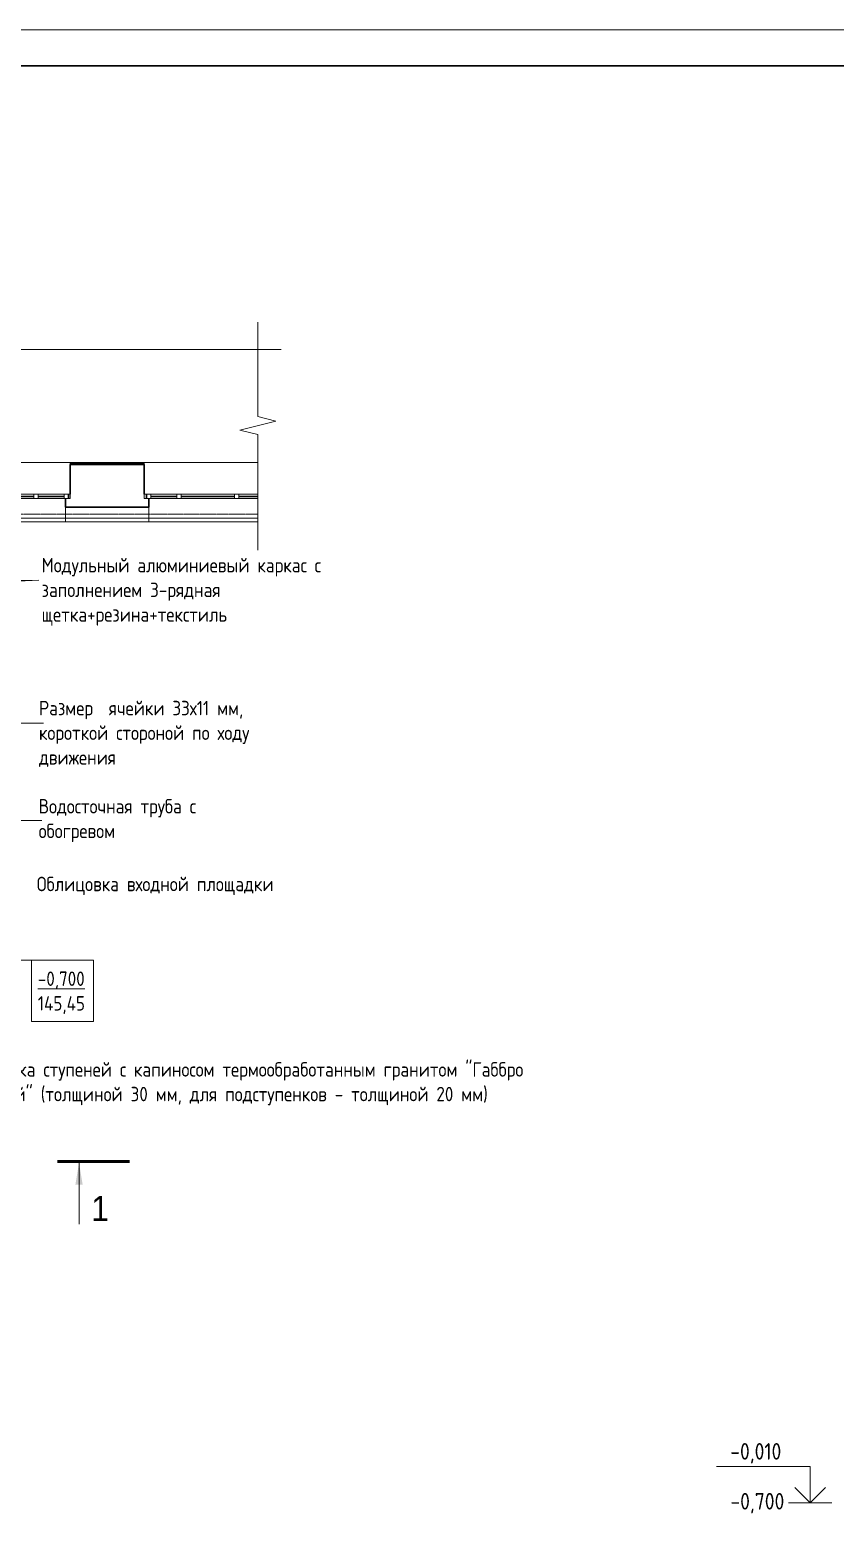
# Model space of a CAD drawing. Header units: millimetres. Extents: x 504091 to 2165846, y 135022 to 442887.
# Drawn here: x 1042555 to 1053701, y 315663 to 336193 of the extents above; entities that cross this region are included whole.
import ezdxf
from ezdxf.enums import TextEntityAlignment as Align

# ---------------------------------------------------------------- set-up
doc = ezdxf.new("R2010")
doc.units = ezdxf.units.MM
doc.linetypes.add('ADSK_Линия сетки', pattern=[25, 20, -2.5, 0, -2.5])
doc.linetypes.add('осеваяX2', pattern=[4, 2.5, -0.5, 0.5, -0.5])
for name, color, linetype, lineweight in [('+АР_Вспомогательная', 7, 'Continuous', 9), ('+АР_Выноски', 4, 'Continuous', 9), ('_ Окна', 7, 'Continuous', 30), ('Ramka', 7, 'Continuous', 35), ('Аннотация', 7, 'Continuous', 9), ('Окна', 7, 'Continuous', 18), ('Оси', 165, 'осеваяX2', 13), ('отметки', 7, 'Continuous', 20), ('Стены наружные', 7, 'Continuous', 18), ('Стены несущие', 7, 'Continuous', 30), ('Стены отделка', 7, 'Continuous', 30), ('Стены штриховка', 7, 'Continuous', 18)]:
    doc.layers.add(name, color=color, linetype=linetype, lineweight=lineweight)
doc.styles.add('Arial', font='arial.ttf', dxfattribs={"height": 250})
doc.styles.add('GOST Common_1', font='GOST_Common.ttf', dxfattribs={"width": 0.9, "height": 250})
doc.styles.add('GOST Common_6', font='GOST_Common.ttf', dxfattribs={"width": 0.9, "height": 200})
doc.styles.add('RAMKA', font='isocpeur.ttf', dxfattribs={"oblique": 15, "height": 2.5})

# ---------------------------------------------------------------- blocks, each defined once
blk = doc.blocks.new('окно трехпол с фрамугой - 1800 и 1820х2300_h___нов_ ок15-2116672-План 1-го этажа')
at = {"layer": '_ Окна', "lineweight": 18}
for p, q in [((-910, 115), (-910, 175)), ((-910, 175), (-830, 175)), ((-830, 115), (-910, 115)), ((-830, 175), (-830, 115)), ((-470, 115), (-470, 175)), ((-470, 175), (-410, 175)), ((-410, 115), (-470, 115)), ((-410, 175), (-410, 115)), ((410, 115), (410, 175)), ((410, 175), (470, 175)), ((470, 115), (410, 115)), ((470, 175), (470, 115)), ((830, 175), (830, 115)), ((910, 175), (830, 175)), ((830, 115), (910, 115)), ((910, 115), (910, 175))]:
    blk.add_line(p, q, dxfattribs=at)
at = {"layer": '_ Окна'}
for p, q in [((-890, 115), (-890, 175)), ((-830, 145), (-470, 145)), ((-410, 145), (410, 145)), ((470, 145), (830, 145)), ((890, 115), (890, 175))]:
    blk.add_line(p, q, dxfattribs=at)
at = {"layer": 'Окна'}
for p, q in [((-910, 175), (-910, 115)), ((-830, 175), (-910, 175)), ((-910, 115), (-830, 115)), ((-830, 175), (-470, 175)), ((-470, 115), (-830, 115)), ((-410, 175), (-470, 175)), ((-470, 115), (-410, 115)), ((-410, 175), (410, 175)), ((410, 115), (-410, 115)), ((470, 175), (410, 175)), ((410, 115), (470, 115)), ((470, 175), (830, 175)), ((830, 115), (470, 115)), ((910, 175), (830, 175)), ((830, 115), (910, 115)), ((910, 115), (910, 175))]:
    blk.add_line(p, q, dxfattribs=at)
blk = doc.blocks.new('Высотные отметки - Стрелка вверх-12093-Разрез 2-2')
at = {"layer": 'Аннотация', "lineweight": 20}
for p, q in [((21739, 450), (20439, 450)), ((21739, -50), (21739, 450)), ((21739, -50), (21527, 162)), ((21739, -50), (21951, 162)), ((22039, -50), (21439, -50))]:
    blk.add_line(p, q, dxfattribs=at)
blk = doc.blocks.new('FORMAT_REV_SPDS1')
at = {"lineweight": 5}
blk.add_lwpolyline([(0, 0), (0, 420), (594, 420), (594, 0)], close=True, dxfattribs=at)
at = {"lineweight": 30}
blk.add_lwpolyline([(20, 5), (20, 415), (589, 415), (589, 5)], close=True, dxfattribs=at)
at = {"style": 'RAMKA', "oblique": 15, "width": 0.9}
for tag, height, p in [('СТРАНИЦА', 0.00025, (589, 415)), ('ДАТА1', 2.5, (464, 32.5)), ('ДАТА2', 2.5, (464, 27.5)), ('СТАДИЯ', 2.5, (546.5, 25)), ('ЛИСТ', 2.5, (561.5, 25)), ('ЛИСТОВ', 2.5, (579, 25)), ('ДАТА3', 2.5, (464, 22.5)), ('ДАТА4', 2.5, (464, 17.5)), ('ДАТА5', 2.5, (464, 12.5)), ('ДАТА6', 2.5, (464, 7.5))]:
    blk.add_attdef(tag, text='', height=height, dxfattribs=at).set_placement(p, align=Align.MIDDLE_CENTER)
at = {"style": 'RAMKA', "oblique": 15, "width": 0.9, "flags": 8}
blk.add_attdef('ШИФР', text='', height=5, dxfattribs=at).set_placement((529, 55), align=Align.MIDDLE_CENTER)
at = {"style": 'RAMKA', "oblique": 15, "width": 0.9}
for tag, p in [('ОБЪЕКТ_001', (523.43, 41.25)), ('КОМПЛЕКТ_001', (496.92, 26.25)), ('КОМПАНИЯ_001', (547.72, 13.33)), ('НАИМЕНОВАНИЕ_001', (487.02, 11.62)), ('КОМПАНИЯ_002', (553.45, 9.17))]:
    blk.add_attdef(tag, p, '', height=2.5, dxfattribs=at)
for tag, p in [('ДОЛЖНОСТЬ1', (405, 32.5)), ('ФИО1', (425, 32.5)), ('ДОЛЖНОСТЬ2', (405, 27.5)), ('ФИО2', (425, 27.5)), ('ДОЛЖНОСТЬ3', (405, 22.5)), ('ФИО3', (425, 22.5)), ('ДОЛЖНОСТЬ4', (405, 17.5)), ('ФИО4', (425, 17.5)), ('ДОЛЖНОСТЬ5', (405, 12.5)), ('ФИО5', (425, 12.5)), ('ДОЛЖНОСТЬ6', (405, 7.5)), ('ФИО6', (425, 7.5))]:
    blk.add_attdef(tag, text='', height=2.5, dxfattribs=at).set_placement(p, align=Align.MIDDLE_LEFT)
at = {"style": 'RAMKA', "oblique": 15, "width": 0.9, "flags": 8}
blk.add_attdef('ФОРМАТЛИСТА', text='', height=2.5, dxfattribs=at).set_placement((560, 2.5), align=Align.MIDDLE_LEFT)

msp = doc.modelspace()

# ---------------------------------------------------------------- linework, layer by layer
at = {"layer": '+АР_Вспомогательная', "color": 7, "linetype": 'Continuous', "ltscale": 50}
for points in [[(1018697.1603, 331772.0057), (1032993.3329, 331772.0057), (1033055.8329, 332022.0057), (1033180.8329, 331522.0057), (1033243.3329, 331772.0057), (1046033.9036, 331772.0057)], [(1045712.2605, 332151.0724), (1045712.2605, 330843.6569), (1045962.2605, 330781.1569), (1045462.2605, 330656.1569), (1045712.2605, 330593.6569), (1045712.2605, 328994.6578)]]:
    msp.add_lwpolyline(points, dxfattribs=at)
at = {"layer": '+АР_Выноски', "color": 7, "linetype": 'Continuous', "ltscale": 100}
msp.add_line((1043237.4874, 320521.6428), (1043237.4874, 319677.2028), dxfattribs=at)
at = {"layer": '+АР_Выноски', "color": 7, "linetype": 'Continuous', "ltscale": 100, "const_width": 40}
msp.add_lwpolyline([(1042937.4874, 320541.6428), (1043937.4874, 320541.6428)], dxfattribs=at)
at = {"layer": '+АР_Выноски', "color": 7, "linetype": 'Continuous', "ltscale": 100}
msp.add_solid([(1043237.4874, 320521.6428), (1043287.7654, 320221.1927), (1043187.2093, 320221.1927)], dxfattribs=at)
at = {"layer": '_ Окна', "lineweight": 18}
for p, q in [((1044229.2157, 329768.2106), (1044139.2157, 329768.2106)), ((1044139.2157, 329768.2106), (1044139.2157, 329708.2106)), ((1044229.2157, 329708.2106), (1044229.2157, 329768.2106)), ((1044589.2157, 329708.2106), (1044589.2157, 329768.2106)), ((1044589.2157, 329768.2106), (1044649.2157, 329768.2106)), ((1044649.2157, 329768.2106), (1044649.2157, 329708.2106)), ((1045389.2157, 329708.2106), (1045389.2157, 329768.2106)), ((1045389.2157, 329768.2106), (1045449.2157, 329768.2106)), ((1045449.2157, 329768.2106), (1045449.2157, 329708.2106)), ((1044139.2157, 329708.2106), (1044229.2157, 329708.2106)), ((1044649.2157, 329708.2106), (1044589.2157, 329708.2106)), ((1045449.2157, 329708.2106), (1045389.2157, 329708.2106))]:
    msp.add_line(p, q, dxfattribs=at)
at = {"layer": '_ Окна'}
for p, q in [((1044169.2157, 329768.2106), (1044169.2157, 329708.2106)), ((1044589.2157, 329738.2106), (1044229.2157, 329738.2106)), ((1045389.2157, 329738.2106), (1044649.2157, 329738.2106)), ((1045712.2605, 329738.2106), (1045449.2157, 329738.2106))]:
    msp.add_line(p, q, dxfattribs=at)
at = {"layer": 'Аннотация', "lineweight": 9}
for p, q in [((1033991.1936, 328469.8875), (1042683.357, 328580.7607)), ((1037574.7794, 328312.9907), (1042683.357, 328580.7607)), ((1041927.2377, 326604.5698), (1042745.0842, 326604.5698)), ((1042014.6598, 325257.1945), (1042721.3067, 325257.1945)), ((1041915.181, 323324.777), (1042582.4955, 323324.777))]:
    msp.add_line(p, q, dxfattribs=at)
at = {"layer": 'Аннотация', "lineweight": 9, "flags": 128}
msp.add_lwpolyline([(1042582.129, 323324.777), (1043439.829, 323324.777), (1043439.829, 322477.777), (1042582.129, 322477.777)], close=True, dxfattribs=at)
at = {"layer": 'Окна'}
for p, q in [((1044229.2157, 329768.2106), (1044139.2157, 329768.2106)), ((1044139.2157, 329768.2106), (1044139.2157, 329708.2106)), ((1044229.2157, 329768.2106), (1044589.2157, 329768.2106)), ((1044649.2157, 329768.2106), (1044589.2157, 329768.2106)), ((1044649.2157, 329768.2106), (1045389.2157, 329768.2106)), ((1045449.2157, 329768.2106), (1045389.2157, 329768.2106)), ((1045449.2157, 329768.2106), (1045712.2605, 329768.2106)), ((1044139.2157, 329708.2106), (1044229.2157, 329708.2106)), ((1044589.2157, 329708.2106), (1044229.2157, 329708.2106)), ((1044589.2157, 329708.2106), (1044649.2157, 329708.2106)), ((1045389.2157, 329708.2106), (1044649.2157, 329708.2106)), ((1045389.2157, 329708.2106), (1045449.2157, 329708.2106)), ((1045712.2605, 329708.2106), (1045449.2157, 329708.2106))]:
    msp.add_line(p, q, dxfattribs=at)
at = {"layer": 'Оси', "linetype": 'ADSK_Линия сетки'}
msp.add_line((1014992.1169, 329494.979), (1045712.17, 329494.979), dxfattribs=at)
at = {"layer": 'Стены наружные'}
for p, q in [((1041306.2165, 330210.2106), (1043114.2165, 330210.2106)), ((1044139.2157, 330210.2106), (1045712.2605, 330210.2106)), ((1043049.2165, 329438.2106), (1041399.2573, 329438.2106)), ((1043049.2165, 329388.2106), (1041399.2573, 329388.2106)), ((1045712.2605, 329438.2106), (1044204.2157, 329438.2106)), ((1045712.2605, 329388.2106), (1044204.2157, 329388.2106))]:
    msp.add_line(p, q, dxfattribs=at)
at = {"layer": 'Стены несущие'}
for p, q in [((1043114.2165, 330178.2106), (1044139.2157, 330178.2106)), ((1043114.2165, 330178.2106), (1043114.2165, 329768.2106)), ((1044139.2157, 329768.2106), (1044139.2157, 330178.2106)), ((1043049.2165, 329708.2106), (1043049.2165, 329588.2106)), ((1044204.2157, 329588.2106), (1043049.2165, 329588.2106)), ((1044204.2157, 329588.2106), (1044204.2157, 329708.2106))]:
    msp.add_line(p, q, dxfattribs=at)
at = {"layer": 'Стены отделка', "lineweight": 9}
for p, q in [((1043114.2165, 330210.2106), (1043114.2165, 330178.2106)), ((1044139.2157, 330210.2106), (1043114.2165, 330210.2106)), ((1043114.2165, 330198.2106), (1043115.2165, 330198.2106)), ((1043114.2165, 330178.2106), (1043114.2165, 330178.2106)), ((1044139.2157, 330178.2106), (1044139.2157, 330210.2106)), ((1043049.2165, 329588.2106), (1043049.2165, 329388.2106)), ((1044204.2157, 329388.2106), (1044204.2157, 329588.2106)), ((1043050.2165, 329438.2106), (1043049.2165, 329438.2106)), ((1043049.2165, 329388.2106), (1044204.2157, 329388.2106))]:
    msp.add_line(p, q, dxfattribs=at)
at = {"layer": 'Стены штриховка'}
for p, q in [((1044139.2157, 330208.2106), (1043114.2165, 330208.2106)), ((1043115.2165, 330198.2106), (1044139.2157, 330198.2106)), ((1044204.2157, 329438.2106), (1043050.2165, 329438.2106))]:
    msp.add_line(p, q, dxfattribs=at)

# ---------------------------------------------------------------- block references
at = {"layer": 'Ramka', "xscale": 100, "yscale": 100, "zscale": 100}
msp.add_blockref('FORMAT_REV_SPDS1', (1009833.3341, 294193.4734), dxfattribs=at)
at = {"layer": 'Окна', "rotation": 180}
msp.add_blockref('окно трехпол с фрамугой - 1800 и 1820х2300_h___нов_ ок15-2116672-План 1-го этажа', (1042204.2165, 329883.2106), dxfattribs=at)
at = {"layer": 'отметки', "lineweight": 20}
msp.add_blockref('Высотные отметки - Стрелка вверх-12093-Разрез 2-2', (1031615.8208, 315871.5755), dxfattribs=at)

# ---------------------------------------------------------------- texts
at = {"layer": '+АР_Выноски', "color": 7, "linetype": 'Continuous', "ltscale": 100, "style": 'Arial', "width": 0.9}
msp.add_text('1', height=350, dxfattribs=at).set_placement((1043407.9256, 319716.693))
at = {"layer": 'Аннотация', "lineweight": 9, "char_height": 200, "attachment_point": 1, "line_spacing_factor": 1.022766, "style": 'GOST Common_6'}
for s, insert, width in [('\\pt288,576,864,1152,1440,1728,2016,2304,2592,2880,3168,3456,3744,4032,4320,4608,4896,5184,5472,5760,6048,6336,6624,6912,7200,7488,7776,8064,8352,8640,8928,9216;Модульный алюминиевый каркас с заполнением 3-рядная щетка+резина+текстиль', (1042719.5607, 328888.3707), 4756.5), ('\\pt288,576,864,1152,1440,1728,2016,2304,2592,2880,3168,3456,3744,4032,4320,4608,4896,5184,5472,5760,6048,6336,6624,6912,7200,7488,7776,8064,8352,8640,8928,9216;Размер  ячейки 33х11 мм, короткой стороной по ходу движения', (1042683.1844, 326912.0799), 2920.319113), ('\\pt288,576,864,1152,1440,1728,2016,2304,2592,2880,3168,3456,3744,4032,4320,4608,4896,5184,5472,5760,6048,6336,6624,6912,7200,7488,7776,8064,8352,8640,8928,9216;Водосточная труба с обогревом', (1042678.7225, 325554.3261), 2709), ('\\pt288,576,864,1152,1440,1728,2016,2304,2592,2880,3168,3456,3744,4032,4320,4608,4896,5184,5472,5760,6048,6336,6624,6912,7200,7488,7776,8064,8352,8640,8928,9216;Облицовка входной площадки', (1042653.7721, 324479.2813), 7119.9), ('\\pt288,576,864,1152,1440,1728,2016,2304,2592,2880,3168,3456,3744,4032,4320,4608,4896,5184,5472,5760,6048,6336,6624,6912,7200,7488,7776,8064,8352,8640,8928,9216;{\\L-0,700\\P}145,45', (1042667.5663, 323169.5516), 866.277), ('\\pt288,576,864,1152,1440,1728,2016,2304,2592,2880,3168,3456,3744,4032,4320,4608,4896,5184,5472,5760,6048,6336,6624,6912,7200,7488,7776,8064,8352,8640,8928,9216;Облицовка ступеней с капиносом термообработанным гранитом "Габбро северный" (толщиной 30 мм, для подступенков - толщиной 20 мм)', (1041498.8797, 321915.003), 7900.2)]:
    msp.add_mtext(s, dxfattribs=dict(at, insert=insert, width=width))
at = {"layer": 'отметки', "lineweight": 20, "char_height": 230, "width": 977.532294, "attachment_point": 1, "line_spacing_factor": 1.022761, "style": 'GOST Common_1'}
for s, insert in [('-0,010', (1052247.4001, 316648.2826)), ('-0,700', (1052249.5883, 315958.2826))]:
    msp.add_mtext(s, dxfattribs=dict(at, insert=insert))

doc.saveas('drawing.dxf')
